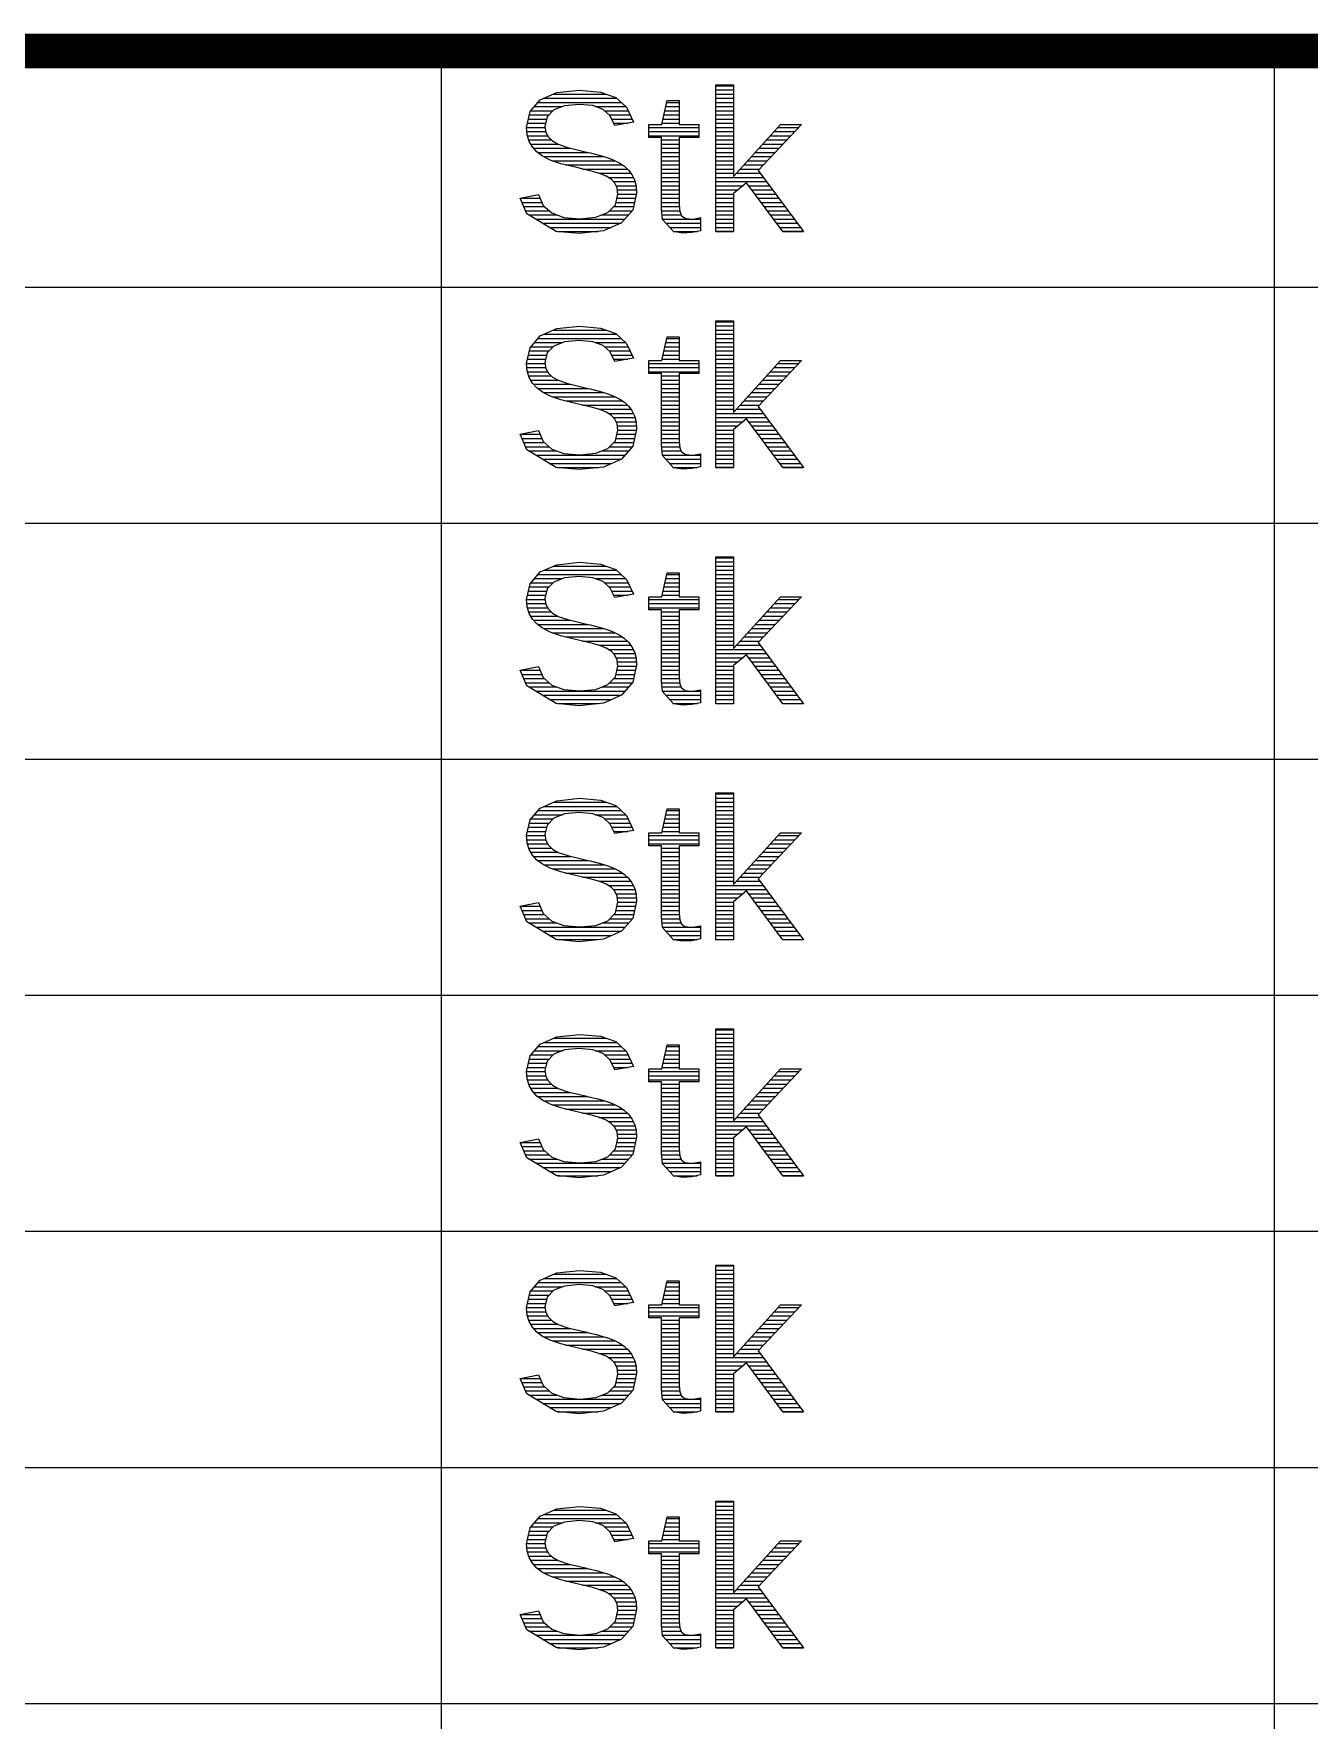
# Model space of a CAD drawing. Header units: millimetres. Extents: x 20 to 410, y 10 to 287.
# Drawn here: x 38.13 to 56.5, y 36.96 to 61.25 of the extents above; entities that cross this region are included whole.
import ezdxf

# ---------------------------------------------------------------- set-up
doc = ezdxf.new("R2010")
doc.units = ezdxf.units.MM
for name, color, linetype, lineweight in [('DUENN', 7, 'Continuous', 25), ('KANTEN', 7, 'Continuous', 50), ('TEXT', 7, 'Continuous', 13)]:
    doc.layers.add(name, color=color, linetype=linetype, lineweight=lineweight)

msp = doc.modelspace()

# ---------------------------------------------------------------- linework, layer by layer
at = {"layer": 'DUENN', "lineweight": 25}
for points in [[(44, 10), (44, 61)], [(56, 10), (56, 61)], [(20, 57.6), (200, 57.6)], [(20, 54.2), (200, 54.2)], [(20, 50.8), (200, 50.8)], [(20, 47.4), (200, 47.4)], [(20, 44), (200, 44)], [(20, 40.6), (200, 40.6)], [(20, 37.2), (200, 37.2)]]:
    msp.add_lwpolyline(points, dxfattribs=at)
at = {"layer": 'KANTEN', "lineweight": 50, "const_width": 0.5}
msp.add_lwpolyline([(20, 10), (200, 10), (200, 61), (20, 61)], close=True, dxfattribs=at)
at = {"layer": 'TEXT', "lineweight": 13}
for p, q in [((47.952, 60.501), (48.209, 60.501)), ((45.393, 60.261), (46.588, 60.261)), ((45.48, 60.321), (46.523, 60.321)), ((45.617, 60.381), (46.372, 60.381)), ((47.248, 60.261), (47.424, 60.261)), ((47.952, 60.441), (48.209, 60.441)), ((47.952, 60.381), (48.209, 60.381)), ((47.952, 60.321), (48.209, 60.321)), ((47.952, 60.261), (48.209, 60.261)), ((45.253, 60.021), (45.516, 60.021)), ((45.266, 60.081), (45.551, 60.081)), ((45.288, 60.141), (45.608, 60.141)), ((45.34, 60.201), (45.746, 60.201)), ((46.215, 60.201), (46.653, 60.201)), ((46.349, 60.141), (46.688, 60.141)), ((46.416, 60.081), (46.715, 60.081)), ((46.453, 60.021), (46.743, 60.021)), ((47.195, 60.021), (47.424, 60.021)), ((47.208, 60.081), (47.424, 60.081)), ((47.221, 60.141), (47.424, 60.141)), ((47.235, 60.201), (47.424, 60.201)), ((47.952, 60.201), (48.209, 60.201)), ((47.952, 60.141), (48.209, 60.141)), ((47.952, 60.081), (48.209, 60.081)), ((47.952, 60.021), (48.209, 60.021)), ((45.227, 59.901), (45.493, 59.901)), ((45.232, 59.841), (45.502, 59.841)), ((45.24, 59.961), (45.502, 59.961)), ((45.24, 59.781), (45.529, 59.781)), ((46.481, 59.961), (46.686, 59.961)), ((46.99, 59.901), (47.709, 59.901)), ((46.99, 59.841), (47.709, 59.841)), ((46.99, 59.781), (47.709, 59.781)), ((47.182, 59.961), (47.424, 59.961)), ((47.952, 59.961), (48.209, 59.961)), ((47.952, 59.901), (48.209, 59.901)), ((47.952, 59.841), (48.209, 59.841)), ((47.952, 59.781), (48.209, 59.781)), ((48.741, 59.781), (49.035, 59.781)), ((48.795, 59.841), (49.092, 59.841)), ((48.849, 59.901), (49.149, 59.901)), ((45.258, 59.721), (45.583, 59.721)), ((45.286, 59.661), (45.677, 59.661)), ((45.326, 59.601), (45.862, 59.601)), ((45.383, 59.541), (46.11, 59.541)), ((47.168, 59.721), (47.424, 59.721)), ((47.168, 59.661), (47.424, 59.661)), ((47.168, 59.601), (47.424, 59.601)), ((47.168, 59.541), (47.424, 59.541)), ((47.952, 59.721), (48.209, 59.721)), ((47.952, 59.661), (48.209, 59.661)), ((47.952, 59.601), (48.209, 59.601)), ((47.952, 59.541), (48.209, 59.541)), ((48.524, 59.541), (48.809, 59.541)), ((48.578, 59.601), (48.865, 59.601)), ((48.632, 59.661), (48.922, 59.661)), ((48.686, 59.721), (48.979, 59.721)), ((45.468, 59.481), (46.344, 59.481)), ((45.595, 59.421), (46.501, 59.421)), ((45.787, 59.361), (46.607, 59.361)), ((46.034, 59.301), (46.68, 59.301)), ((47.168, 59.481), (47.424, 59.481)), ((47.168, 59.421), (47.424, 59.421)), ((47.168, 59.361), (47.424, 59.361)), ((47.168, 59.301), (47.424, 59.301)), ((47.952, 59.481), (48.209, 59.481)), ((47.952, 59.421), (48.209, 59.421)), ((47.952, 59.361), (48.209, 59.361)), ((47.952, 59.301), (48.209, 59.301)), ((48.306, 59.301), (48.582, 59.301)), ((48.361, 59.361), (48.639, 59.361)), ((48.415, 59.421), (48.695, 59.421)), ((48.469, 59.481), (48.752, 59.481)), ((46.268, 59.241), (46.729, 59.241)), ((46.402, 59.181), (46.763, 59.181)), ((46.476, 59.121), (46.787, 59.121)), ((46.516, 59.061), (46.803, 59.061)), ((47.168, 59.241), (47.424, 59.241)), ((47.168, 59.181), (47.424, 59.181)), ((47.168, 59.121), (47.424, 59.121)), ((47.168, 59.061), (47.424, 59.061)), ((47.952, 59.241), (48.209, 59.241)), ((47.952, 59.181), (48.633, 59.181)), ((47.952, 59.121), (48.678, 59.121)), ((47.952, 59.061), (48.345, 59.061)), ((48.252, 59.241), (48.589, 59.241)), ((48.428, 59.061), (48.723, 59.061)), ((45.133, 58.881), (45.42, 58.881)), ((45.159, 58.821), (45.447, 58.821)), ((46.515, 58.821), (46.782, 58.821)), ((46.529, 58.881), (46.795, 58.881)), ((46.534, 59.001), (46.808, 59.001)), ((46.542, 58.941), (46.809, 58.941)), ((47.168, 59.001), (47.424, 59.001)), ((47.168, 58.941), (47.424, 58.941)), ((47.168, 58.881), (47.424, 58.881)), ((47.168, 58.821), (47.424, 58.821)), ((47.952, 59.001), (48.273, 59.001)), ((47.952, 58.941), (48.209, 58.941)), ((47.952, 58.881), (48.209, 58.881)), ((47.952, 58.821), (48.209, 58.821)), ((48.472, 59.001), (48.768, 59.001)), ((48.517, 58.941), (48.813, 58.941)), ((48.561, 58.881), (48.858, 58.881)), ((48.606, 58.821), (48.903, 58.821)), ((45.185, 58.761), (45.485, 58.761)), ((45.211, 58.701), (45.553, 58.701)), ((45.258, 58.641), (45.664, 58.641)), ((45.358, 58.581), (46.645, 58.581)), ((46.316, 58.641), (46.699, 58.641)), ((46.425, 58.701), (46.752, 58.701)), ((46.483, 58.761), (46.769, 58.761)), ((47.168, 58.761), (47.426, 58.761)), ((47.171, 58.701), (47.432, 58.701)), ((47.179, 58.641), (47.453, 58.641)), ((47.186, 58.581), (47.584, 58.581)), ((47.591, 58.581), (47.734, 58.581)), ((47.952, 58.761), (48.209, 58.761)), ((47.952, 58.701), (48.209, 58.701)), ((47.952, 58.641), (48.209, 58.641)), ((47.952, 58.581), (48.209, 58.581)), ((48.65, 58.761), (48.948, 58.761)), ((48.695, 58.701), (48.993, 58.701)), ((48.739, 58.641), (49.038, 58.641)), ((48.784, 58.581), (49.083, 58.581)), ((45.458, 58.521), (46.589, 58.521)), ((45.558, 58.461), (46.452, 58.461)), ((45.674, 58.401), (46.259, 58.401)), ((47.233, 58.521), (47.734, 58.521)), ((47.286, 58.461), (47.734, 58.461)), ((47.339, 58.401), (47.684, 58.401)), ((47.952, 58.521), (48.209, 58.521)), ((47.952, 58.461), (48.209, 58.461)), ((47.952, 58.401), (48.209, 58.401)), ((48.828, 58.521), (49.127, 58.521)), ((48.872, 58.461), (49.172, 58.461)), ((48.917, 58.401), (49.217, 58.401)), ((47.952, 57.101), (48.209, 57.101)), ((45.393, 56.861), (46.588, 56.861)), ((45.48, 56.921), (46.523, 56.921)), ((45.617, 56.981), (46.372, 56.981)), ((47.248, 56.861), (47.424, 56.861)), ((47.952, 57.041), (48.209, 57.041)), ((47.952, 56.981), (48.209, 56.981)), ((47.952, 56.921), (48.209, 56.921)), ((47.952, 56.861), (48.209, 56.861)), ((45.253, 56.621), (45.516, 56.621)), ((45.266, 56.681), (45.551, 56.681)), ((45.288, 56.741), (45.608, 56.741)), ((45.34, 56.801), (45.746, 56.801)), ((46.215, 56.801), (46.653, 56.801)), ((46.349, 56.741), (46.688, 56.741)), ((46.416, 56.681), (46.715, 56.681)), ((46.453, 56.621), (46.743, 56.621)), ((47.195, 56.621), (47.424, 56.621)), ((47.208, 56.681), (47.424, 56.681)), ((47.221, 56.741), (47.424, 56.741)), ((47.235, 56.801), (47.424, 56.801)), ((47.952, 56.801), (48.209, 56.801)), ((47.952, 56.741), (48.209, 56.741)), ((47.952, 56.681), (48.209, 56.681)), ((47.952, 56.621), (48.209, 56.621)), ((45.227, 56.501), (45.493, 56.501)), ((45.232, 56.441), (45.502, 56.441)), ((45.24, 56.561), (45.502, 56.561)), ((45.24, 56.381), (45.529, 56.381)), ((46.481, 56.561), (46.686, 56.561)), ((46.99, 56.501), (47.709, 56.501)), ((46.99, 56.441), (47.709, 56.441)), ((46.99, 56.381), (47.709, 56.381)), ((47.182, 56.561), (47.424, 56.561)), ((47.952, 56.561), (48.209, 56.561)), ((47.952, 56.501), (48.209, 56.501)), ((47.952, 56.441), (48.209, 56.441)), ((47.952, 56.381), (48.209, 56.381)), ((48.741, 56.381), (49.035, 56.381)), ((48.795, 56.441), (49.092, 56.441)), ((48.849, 56.501), (49.149, 56.501)), ((45.258, 56.321), (45.583, 56.321)), ((45.286, 56.261), (45.677, 56.261)), ((45.326, 56.201), (45.862, 56.201)), ((45.383, 56.141), (46.11, 56.141)), ((47.168, 56.321), (47.424, 56.321)), ((47.168, 56.261), (47.424, 56.261)), ((47.168, 56.201), (47.424, 56.201)), ((47.168, 56.141), (47.424, 56.141)), ((47.952, 56.321), (48.209, 56.321)), ((47.952, 56.261), (48.209, 56.261)), ((47.952, 56.201), (48.209, 56.201)), ((47.952, 56.141), (48.209, 56.141)), ((48.524, 56.141), (48.809, 56.141)), ((48.578, 56.201), (48.865, 56.201)), ((48.632, 56.261), (48.922, 56.261)), ((48.686, 56.321), (48.979, 56.321)), ((45.468, 56.081), (46.344, 56.081)), ((45.595, 56.021), (46.501, 56.021)), ((45.787, 55.961), (46.607, 55.961)), ((46.034, 55.901), (46.68, 55.901)), ((47.168, 56.081), (47.424, 56.081)), ((47.168, 56.021), (47.424, 56.021)), ((47.168, 55.961), (47.424, 55.961)), ((47.168, 55.901), (47.424, 55.901)), ((47.952, 56.081), (48.209, 56.081)), ((47.952, 56.021), (48.209, 56.021)), ((47.952, 55.961), (48.209, 55.961)), ((47.952, 55.901), (48.209, 55.901)), ((48.306, 55.901), (48.582, 55.901)), ((48.361, 55.961), (48.639, 55.961)), ((48.415, 56.021), (48.695, 56.021)), ((48.469, 56.081), (48.752, 56.081)), ((46.268, 55.841), (46.729, 55.841)), ((46.402, 55.781), (46.763, 55.781)), ((46.476, 55.721), (46.787, 55.721)), ((46.516, 55.661), (46.803, 55.661)), ((47.168, 55.841), (47.424, 55.841)), ((47.168, 55.781), (47.424, 55.781)), ((47.168, 55.721), (47.424, 55.721)), ((47.168, 55.661), (47.424, 55.661)), ((47.952, 55.841), (48.209, 55.841)), ((47.952, 55.781), (48.633, 55.781)), ((47.952, 55.721), (48.678, 55.721)), ((47.952, 55.661), (48.345, 55.661)), ((48.252, 55.841), (48.589, 55.841)), ((48.428, 55.661), (48.723, 55.661)), ((45.133, 55.481), (45.42, 55.481)), ((45.159, 55.421), (45.447, 55.421)), ((46.515, 55.421), (46.782, 55.421)), ((46.529, 55.481), (46.795, 55.481)), ((46.534, 55.601), (46.808, 55.601)), ((46.542, 55.541), (46.809, 55.541)), ((47.168, 55.601), (47.424, 55.601)), ((47.168, 55.541), (47.424, 55.541)), ((47.168, 55.481), (47.424, 55.481)), ((47.168, 55.421), (47.424, 55.421)), ((47.952, 55.601), (48.273, 55.601)), ((47.952, 55.541), (48.209, 55.541)), ((47.952, 55.481), (48.209, 55.481)), ((47.952, 55.421), (48.209, 55.421)), ((48.472, 55.601), (48.768, 55.601)), ((48.517, 55.541), (48.813, 55.541)), ((48.561, 55.481), (48.858, 55.481)), ((48.606, 55.421), (48.903, 55.421)), ((45.185, 55.361), (45.485, 55.361)), ((45.211, 55.301), (45.553, 55.301)), ((45.258, 55.241), (45.664, 55.241)), ((45.358, 55.181), (46.645, 55.181)), ((46.316, 55.241), (46.699, 55.241)), ((46.425, 55.301), (46.752, 55.301)), ((46.483, 55.361), (46.769, 55.361)), ((47.168, 55.361), (47.426, 55.361)), ((47.171, 55.301), (47.432, 55.301)), ((47.179, 55.241), (47.453, 55.241)), ((47.186, 55.181), (47.584, 55.181)), ((47.591, 55.181), (47.734, 55.181)), ((47.952, 55.361), (48.209, 55.361)), ((47.952, 55.301), (48.209, 55.301)), ((47.952, 55.241), (48.209, 55.241)), ((47.952, 55.181), (48.209, 55.181)), ((48.65, 55.361), (48.948, 55.361)), ((48.695, 55.301), (48.993, 55.301)), ((48.739, 55.241), (49.038, 55.241)), ((48.784, 55.181), (49.083, 55.181)), ((45.458, 55.121), (46.589, 55.121)), ((45.558, 55.061), (46.452, 55.061)), ((45.674, 55.001), (46.259, 55.001)), ((47.233, 55.121), (47.734, 55.121)), ((47.286, 55.061), (47.734, 55.061)), ((47.339, 55.001), (47.684, 55.001)), ((47.952, 55.121), (48.209, 55.121)), ((47.952, 55.061), (48.209, 55.061)), ((47.952, 55.001), (48.209, 55.001)), ((48.828, 55.121), (49.127, 55.121)), ((48.872, 55.061), (49.172, 55.061)), ((48.917, 55.001), (49.217, 55.001)), ((47.952, 53.701), (48.209, 53.701)), ((45.393, 53.461), (46.588, 53.461)), ((45.48, 53.521), (46.523, 53.521)), ((45.617, 53.581), (46.372, 53.581)), ((47.248, 53.461), (47.424, 53.461)), ((47.952, 53.641), (48.209, 53.641)), ((47.952, 53.581), (48.209, 53.581)), ((47.952, 53.521), (48.209, 53.521)), ((47.952, 53.461), (48.209, 53.461)), ((45.253, 53.221), (45.516, 53.221)), ((45.266, 53.281), (45.551, 53.281)), ((45.288, 53.341), (45.608, 53.341)), ((45.34, 53.401), (45.746, 53.401)), ((46.215, 53.401), (46.653, 53.401)), ((46.349, 53.341), (46.688, 53.341)), ((46.416, 53.281), (46.715, 53.281)), ((46.453, 53.221), (46.743, 53.221)), ((47.195, 53.221), (47.424, 53.221)), ((47.208, 53.281), (47.424, 53.281)), ((47.221, 53.341), (47.424, 53.341)), ((47.235, 53.401), (47.424, 53.401)), ((47.952, 53.401), (48.209, 53.401)), ((47.952, 53.341), (48.209, 53.341)), ((47.952, 53.281), (48.209, 53.281)), ((47.952, 53.221), (48.209, 53.221)), ((45.227, 53.101), (45.493, 53.101)), ((45.232, 53.041), (45.502, 53.041)), ((45.24, 53.161), (45.502, 53.161)), ((45.24, 52.981), (45.529, 52.981)), ((46.481, 53.161), (46.686, 53.161)), ((46.99, 53.101), (47.709, 53.101)), ((46.99, 53.041), (47.709, 53.041)), ((46.99, 52.981), (47.709, 52.981)), ((47.182, 53.161), (47.424, 53.161)), ((47.952, 53.161), (48.209, 53.161)), ((47.952, 53.101), (48.209, 53.101)), ((47.952, 53.041), (48.209, 53.041)), ((47.952, 52.981), (48.209, 52.981)), ((48.741, 52.981), (49.035, 52.981)), ((48.795, 53.041), (49.092, 53.041)), ((48.849, 53.101), (49.149, 53.101)), ((45.258, 52.921), (45.583, 52.921)), ((45.286, 52.861), (45.677, 52.861)), ((45.326, 52.801), (45.862, 52.801)), ((45.383, 52.741), (46.11, 52.741)), ((47.168, 52.921), (47.424, 52.921)), ((47.168, 52.861), (47.424, 52.861)), ((47.168, 52.801), (47.424, 52.801)), ((47.168, 52.741), (47.424, 52.741)), ((47.952, 52.921), (48.209, 52.921)), ((47.952, 52.861), (48.209, 52.861)), ((47.952, 52.801), (48.209, 52.801)), ((47.952, 52.741), (48.209, 52.741)), ((48.524, 52.741), (48.809, 52.741)), ((48.578, 52.801), (48.865, 52.801)), ((48.632, 52.861), (48.922, 52.861)), ((48.686, 52.921), (48.979, 52.921)), ((45.468, 52.681), (46.344, 52.681)), ((45.595, 52.621), (46.501, 52.621)), ((45.787, 52.561), (46.607, 52.561)), ((46.034, 52.501), (46.68, 52.501)), ((47.168, 52.681), (47.424, 52.681)), ((47.168, 52.621), (47.424, 52.621)), ((47.168, 52.561), (47.424, 52.561)), ((47.168, 52.501), (47.424, 52.501)), ((47.952, 52.681), (48.209, 52.681)), ((47.952, 52.621), (48.209, 52.621)), ((47.952, 52.561), (48.209, 52.561)), ((47.952, 52.501), (48.209, 52.501)), ((48.306, 52.501), (48.582, 52.501)), ((48.361, 52.561), (48.639, 52.561)), ((48.415, 52.621), (48.695, 52.621)), ((48.469, 52.681), (48.752, 52.681)), ((46.268, 52.441), (46.729, 52.441)), ((46.402, 52.381), (46.763, 52.381)), ((46.476, 52.321), (46.787, 52.321)), ((46.516, 52.261), (46.803, 52.261)), ((47.168, 52.441), (47.424, 52.441)), ((47.168, 52.381), (47.424, 52.381)), ((47.168, 52.321), (47.424, 52.321)), ((47.168, 52.261), (47.424, 52.261)), ((47.952, 52.441), (48.209, 52.441)), ((47.952, 52.381), (48.633, 52.381)), ((47.952, 52.321), (48.678, 52.321)), ((47.952, 52.261), (48.345, 52.261)), ((48.252, 52.441), (48.589, 52.441)), ((48.428, 52.261), (48.723, 52.261)), ((45.133, 52.081), (45.42, 52.081)), ((45.159, 52.021), (45.447, 52.021)), ((46.515, 52.021), (46.782, 52.021)), ((46.529, 52.081), (46.795, 52.081)), ((46.534, 52.201), (46.808, 52.201)), ((46.542, 52.141), (46.809, 52.141)), ((47.168, 52.201), (47.424, 52.201)), ((47.168, 52.141), (47.424, 52.141)), ((47.168, 52.081), (47.424, 52.081)), ((47.168, 52.021), (47.424, 52.021)), ((47.952, 52.201), (48.273, 52.201)), ((47.952, 52.141), (48.209, 52.141)), ((47.952, 52.081), (48.209, 52.081)), ((47.952, 52.021), (48.209, 52.021)), ((48.472, 52.201), (48.768, 52.201)), ((48.517, 52.141), (48.813, 52.141)), ((48.561, 52.081), (48.858, 52.081)), ((48.606, 52.021), (48.903, 52.021)), ((45.185, 51.961), (45.485, 51.961)), ((45.211, 51.901), (45.553, 51.901)), ((45.258, 51.841), (45.664, 51.841)), ((45.358, 51.781), (46.645, 51.781)), ((46.316, 51.841), (46.699, 51.841)), ((46.425, 51.901), (46.752, 51.901)), ((46.483, 51.961), (46.769, 51.961)), ((47.168, 51.961), (47.426, 51.961)), ((47.171, 51.901), (47.432, 51.901)), ((47.179, 51.841), (47.453, 51.841)), ((47.186, 51.781), (47.584, 51.781)), ((47.591, 51.781), (47.734, 51.781)), ((47.952, 51.961), (48.209, 51.961)), ((47.952, 51.901), (48.209, 51.901)), ((47.952, 51.841), (48.209, 51.841)), ((47.952, 51.781), (48.209, 51.781)), ((48.65, 51.961), (48.948, 51.961)), ((48.695, 51.901), (48.993, 51.901)), ((48.739, 51.841), (49.038, 51.841)), ((48.784, 51.781), (49.083, 51.781)), ((45.458, 51.721), (46.589, 51.721)), ((45.558, 51.661), (46.452, 51.661)), ((45.674, 51.601), (46.259, 51.601)), ((47.233, 51.721), (47.734, 51.721)), ((47.286, 51.661), (47.734, 51.661)), ((47.339, 51.601), (47.684, 51.601)), ((47.952, 51.721), (48.209, 51.721)), ((47.952, 51.661), (48.209, 51.661)), ((47.952, 51.601), (48.209, 51.601)), ((48.828, 51.721), (49.127, 51.721)), ((48.872, 51.661), (49.172, 51.661)), ((48.917, 51.601), (49.217, 51.601)), ((47.952, 50.301), (48.209, 50.301)), ((45.393, 50.061), (46.588, 50.061)), ((45.48, 50.121), (46.523, 50.121)), ((45.617, 50.181), (46.372, 50.181)), ((47.248, 50.061), (47.424, 50.061)), ((47.952, 50.241), (48.209, 50.241)), ((47.952, 50.181), (48.209, 50.181)), ((47.952, 50.121), (48.209, 50.121)), ((47.952, 50.061), (48.209, 50.061)), ((45.253, 49.821), (45.516, 49.821)), ((45.266, 49.881), (45.551, 49.881)), ((45.288, 49.941), (45.608, 49.941)), ((45.34, 50.001), (45.746, 50.001)), ((46.215, 50.001), (46.653, 50.001)), ((46.349, 49.941), (46.688, 49.941)), ((46.416, 49.881), (46.715, 49.881)), ((46.453, 49.821), (46.743, 49.821)), ((47.195, 49.821), (47.424, 49.821)), ((47.208, 49.881), (47.424, 49.881)), ((47.221, 49.941), (47.424, 49.941)), ((47.235, 50.001), (47.424, 50.001)), ((47.952, 50.001), (48.209, 50.001)), ((47.952, 49.941), (48.209, 49.941)), ((47.952, 49.881), (48.209, 49.881)), ((47.952, 49.821), (48.209, 49.821)), ((45.227, 49.701), (45.493, 49.701)), ((45.232, 49.641), (45.502, 49.641)), ((45.24, 49.761), (45.502, 49.761)), ((45.24, 49.581), (45.529, 49.581)), ((46.481, 49.761), (46.686, 49.761)), ((46.99, 49.701), (47.709, 49.701)), ((46.99, 49.641), (47.709, 49.641)), ((46.99, 49.581), (47.709, 49.581)), ((47.182, 49.761), (47.424, 49.761)), ((47.952, 49.761), (48.209, 49.761)), ((47.952, 49.701), (48.209, 49.701)), ((47.952, 49.641), (48.209, 49.641)), ((47.952, 49.581), (48.209, 49.581)), ((48.741, 49.581), (49.035, 49.581)), ((48.795, 49.641), (49.092, 49.641)), ((48.849, 49.701), (49.149, 49.701)), ((45.258, 49.521), (45.583, 49.521)), ((45.286, 49.461), (45.677, 49.461)), ((45.326, 49.401), (45.862, 49.401)), ((45.383, 49.341), (46.11, 49.341)), ((47.168, 49.521), (47.424, 49.521)), ((47.168, 49.461), (47.424, 49.461)), ((47.168, 49.401), (47.424, 49.401)), ((47.168, 49.341), (47.424, 49.341)), ((47.952, 49.521), (48.209, 49.521)), ((47.952, 49.461), (48.209, 49.461)), ((47.952, 49.401), (48.209, 49.401)), ((47.952, 49.341), (48.209, 49.341)), ((48.524, 49.341), (48.809, 49.341)), ((48.578, 49.401), (48.865, 49.401)), ((48.632, 49.461), (48.922, 49.461)), ((48.686, 49.521), (48.979, 49.521)), ((45.468, 49.281), (46.344, 49.281)), ((45.595, 49.221), (46.501, 49.221)), ((45.787, 49.161), (46.607, 49.161)), ((46.034, 49.101), (46.68, 49.101)), ((47.168, 49.281), (47.424, 49.281)), ((47.168, 49.221), (47.424, 49.221)), ((47.168, 49.161), (47.424, 49.161)), ((47.168, 49.101), (47.424, 49.101)), ((47.952, 49.281), (48.209, 49.281)), ((47.952, 49.221), (48.209, 49.221)), ((47.952, 49.161), (48.209, 49.161)), ((47.952, 49.101), (48.209, 49.101)), ((48.306, 49.101), (48.582, 49.101)), ((48.361, 49.161), (48.639, 49.161)), ((48.415, 49.221), (48.695, 49.221)), ((48.469, 49.281), (48.752, 49.281)), ((46.268, 49.041), (46.729, 49.041)), ((46.402, 48.981), (46.763, 48.981)), ((46.476, 48.921), (46.787, 48.921)), ((46.516, 48.861), (46.803, 48.861)), ((47.168, 49.041), (47.424, 49.041)), ((47.168, 48.981), (47.424, 48.981)), ((47.168, 48.921), (47.424, 48.921)), ((47.168, 48.861), (47.424, 48.861)), ((47.952, 49.041), (48.209, 49.041)), ((47.952, 48.981), (48.633, 48.981)), ((47.952, 48.921), (48.678, 48.921)), ((47.952, 48.861), (48.345, 48.861)), ((48.252, 49.041), (48.589, 49.041)), ((48.428, 48.861), (48.723, 48.861)), ((45.133, 48.681), (45.42, 48.681)), ((45.159, 48.621), (45.447, 48.621)), ((46.515, 48.621), (46.782, 48.621)), ((46.529, 48.681), (46.795, 48.681)), ((46.534, 48.801), (46.808, 48.801)), ((46.542, 48.741), (46.809, 48.741)), ((47.168, 48.801), (47.424, 48.801)), ((47.168, 48.741), (47.424, 48.741)), ((47.168, 48.681), (47.424, 48.681)), ((47.168, 48.621), (47.424, 48.621)), ((47.952, 48.801), (48.273, 48.801)), ((47.952, 48.741), (48.209, 48.741)), ((47.952, 48.681), (48.209, 48.681)), ((47.952, 48.621), (48.209, 48.621)), ((48.472, 48.801), (48.768, 48.801)), ((48.517, 48.741), (48.813, 48.741)), ((48.561, 48.681), (48.858, 48.681)), ((48.606, 48.621), (48.903, 48.621)), ((45.185, 48.561), (45.485, 48.561)), ((45.211, 48.501), (45.553, 48.501)), ((45.258, 48.441), (45.664, 48.441)), ((45.358, 48.381), (46.645, 48.381)), ((46.316, 48.441), (46.699, 48.441)), ((46.425, 48.501), (46.752, 48.501)), ((46.483, 48.561), (46.769, 48.561)), ((47.168, 48.561), (47.426, 48.561)), ((47.171, 48.501), (47.432, 48.501)), ((47.179, 48.441), (47.453, 48.441)), ((47.186, 48.381), (47.584, 48.381)), ((47.591, 48.381), (47.734, 48.381)), ((47.952, 48.561), (48.209, 48.561)), ((47.952, 48.501), (48.209, 48.501)), ((47.952, 48.441), (48.209, 48.441)), ((47.952, 48.381), (48.209, 48.381)), ((48.65, 48.561), (48.948, 48.561)), ((48.695, 48.501), (48.993, 48.501)), ((48.739, 48.441), (49.038, 48.441)), ((48.784, 48.381), (49.083, 48.381)), ((45.458, 48.321), (46.589, 48.321)), ((45.558, 48.261), (46.452, 48.261)), ((45.674, 48.201), (46.259, 48.201)), ((47.233, 48.321), (47.734, 48.321)), ((47.286, 48.261), (47.734, 48.261)), ((47.339, 48.201), (47.684, 48.201)), ((47.952, 48.321), (48.209, 48.321)), ((47.952, 48.261), (48.209, 48.261)), ((47.952, 48.201), (48.209, 48.201)), ((48.828, 48.321), (49.127, 48.321)), ((48.872, 48.261), (49.172, 48.261)), ((48.917, 48.201), (49.217, 48.201)), ((47.952, 46.901), (48.209, 46.901)), ((45.393, 46.661), (46.588, 46.661)), ((45.48, 46.721), (46.523, 46.721)), ((45.617, 46.781), (46.372, 46.781)), ((47.248, 46.661), (47.424, 46.661)), ((47.952, 46.841), (48.209, 46.841)), ((47.952, 46.781), (48.209, 46.781)), ((47.952, 46.721), (48.209, 46.721)), ((47.952, 46.661), (48.209, 46.661)), ((45.253, 46.421), (45.516, 46.421)), ((45.266, 46.481), (45.551, 46.481)), ((45.288, 46.541), (45.608, 46.541)), ((45.34, 46.601), (45.746, 46.601)), ((46.215, 46.601), (46.653, 46.601)), ((46.349, 46.541), (46.688, 46.541)), ((46.416, 46.481), (46.715, 46.481)), ((46.453, 46.421), (46.743, 46.421)), ((47.195, 46.421), (47.424, 46.421)), ((47.208, 46.481), (47.424, 46.481)), ((47.221, 46.541), (47.424, 46.541)), ((47.235, 46.601), (47.424, 46.601)), ((47.952, 46.601), (48.209, 46.601)), ((47.952, 46.541), (48.209, 46.541)), ((47.952, 46.481), (48.209, 46.481)), ((47.952, 46.421), (48.209, 46.421)), ((45.227, 46.301), (45.493, 46.301)), ((45.232, 46.241), (45.502, 46.241)), ((45.24, 46.361), (45.502, 46.361)), ((45.24, 46.181), (45.529, 46.181)), ((46.481, 46.361), (46.686, 46.361)), ((46.99, 46.301), (47.709, 46.301)), ((46.99, 46.241), (47.709, 46.241)), ((46.99, 46.181), (47.709, 46.181)), ((47.182, 46.361), (47.424, 46.361)), ((47.952, 46.361), (48.209, 46.361)), ((47.952, 46.301), (48.209, 46.301)), ((47.952, 46.241), (48.209, 46.241)), ((47.952, 46.181), (48.209, 46.181)), ((48.741, 46.181), (49.035, 46.181)), ((48.795, 46.241), (49.092, 46.241)), ((48.849, 46.301), (49.149, 46.301)), ((45.258, 46.121), (45.583, 46.121)), ((45.286, 46.061), (45.677, 46.061)), ((45.326, 46.001), (45.862, 46.001)), ((45.383, 45.941), (46.11, 45.941)), ((47.168, 46.121), (47.424, 46.121)), ((47.168, 46.061), (47.424, 46.061)), ((47.168, 46.001), (47.424, 46.001)), ((47.168, 45.941), (47.424, 45.941)), ((47.952, 46.121), (48.209, 46.121)), ((47.952, 46.061), (48.209, 46.061)), ((47.952, 46.001), (48.209, 46.001)), ((47.952, 45.941), (48.209, 45.941)), ((48.524, 45.941), (48.809, 45.941)), ((48.578, 46.001), (48.865, 46.001)), ((48.632, 46.061), (48.922, 46.061)), ((48.686, 46.121), (48.979, 46.121)), ((45.468, 45.881), (46.344, 45.881)), ((45.595, 45.821), (46.501, 45.821)), ((45.787, 45.761), (46.607, 45.761)), ((46.034, 45.701), (46.68, 45.701)), ((47.168, 45.881), (47.424, 45.881)), ((47.168, 45.821), (47.424, 45.821)), ((47.168, 45.761), (47.424, 45.761)), ((47.168, 45.701), (47.424, 45.701)), ((47.952, 45.881), (48.209, 45.881)), ((47.952, 45.821), (48.209, 45.821)), ((47.952, 45.761), (48.209, 45.761)), ((47.952, 45.701), (48.209, 45.701)), ((48.306, 45.701), (48.582, 45.701)), ((48.361, 45.761), (48.639, 45.761)), ((48.415, 45.821), (48.695, 45.821)), ((48.469, 45.881), (48.752, 45.881)), ((46.268, 45.641), (46.729, 45.641)), ((46.402, 45.581), (46.763, 45.581)), ((46.476, 45.521), (46.787, 45.521)), ((46.516, 45.461), (46.803, 45.461)), ((47.168, 45.641), (47.424, 45.641)), ((47.168, 45.581), (47.424, 45.581)), ((47.168, 45.521), (47.424, 45.521)), ((47.168, 45.461), (47.424, 45.461)), ((47.952, 45.641), (48.209, 45.641)), ((47.952, 45.581), (48.633, 45.581)), ((47.952, 45.521), (48.678, 45.521)), ((47.952, 45.461), (48.345, 45.461)), ((48.252, 45.641), (48.589, 45.641)), ((48.428, 45.461), (48.723, 45.461)), ((45.133, 45.281), (45.42, 45.281)), ((45.159, 45.221), (45.447, 45.221)), ((46.515, 45.221), (46.782, 45.221)), ((46.529, 45.281), (46.795, 45.281)), ((46.534, 45.401), (46.808, 45.401)), ((46.542, 45.341), (46.809, 45.341)), ((47.168, 45.401), (47.424, 45.401)), ((47.168, 45.341), (47.424, 45.341)), ((47.168, 45.281), (47.424, 45.281)), ((47.168, 45.221), (47.424, 45.221)), ((47.952, 45.401), (48.273, 45.401)), ((47.952, 45.341), (48.209, 45.341)), ((47.952, 45.281), (48.209, 45.281)), ((47.952, 45.221), (48.209, 45.221)), ((48.472, 45.401), (48.768, 45.401)), ((48.517, 45.341), (48.813, 45.341)), ((48.561, 45.281), (48.858, 45.281)), ((48.606, 45.221), (48.903, 45.221)), ((45.185, 45.161), (45.485, 45.161)), ((45.211, 45.101), (45.553, 45.101)), ((45.258, 45.041), (45.664, 45.041)), ((45.358, 44.981), (46.645, 44.981)), ((46.316, 45.041), (46.699, 45.041)), ((46.425, 45.101), (46.752, 45.101)), ((46.483, 45.161), (46.769, 45.161)), ((47.168, 45.161), (47.426, 45.161)), ((47.171, 45.101), (47.432, 45.101)), ((47.179, 45.041), (47.453, 45.041)), ((47.186, 44.981), (47.584, 44.981)), ((47.591, 44.981), (47.734, 44.981)), ((47.952, 45.161), (48.209, 45.161)), ((47.952, 45.101), (48.209, 45.101)), ((47.952, 45.041), (48.209, 45.041)), ((47.952, 44.981), (48.209, 44.981)), ((48.65, 45.161), (48.948, 45.161)), ((48.695, 45.101), (48.993, 45.101)), ((48.739, 45.041), (49.038, 45.041)), ((48.784, 44.981), (49.083, 44.981)), ((45.458, 44.921), (46.589, 44.921)), ((45.558, 44.861), (46.452, 44.861)), ((45.674, 44.801), (46.259, 44.801)), ((47.233, 44.921), (47.734, 44.921)), ((47.286, 44.861), (47.734, 44.861)), ((47.339, 44.801), (47.684, 44.801)), ((47.952, 44.921), (48.209, 44.921)), ((47.952, 44.861), (48.209, 44.861)), ((47.952, 44.801), (48.209, 44.801)), ((48.828, 44.921), (49.127, 44.921)), ((48.872, 44.861), (49.172, 44.861)), ((48.917, 44.801), (49.217, 44.801)), ((47.952, 43.501), (48.209, 43.501)), ((45.393, 43.261), (46.588, 43.261)), ((45.48, 43.321), (46.523, 43.321)), ((45.617, 43.381), (46.372, 43.381)), ((47.248, 43.261), (47.424, 43.261)), ((47.952, 43.441), (48.209, 43.441)), ((47.952, 43.381), (48.209, 43.381)), ((47.952, 43.321), (48.209, 43.321)), ((47.952, 43.261), (48.209, 43.261)), ((45.253, 43.021), (45.516, 43.021)), ((45.266, 43.081), (45.551, 43.081)), ((45.288, 43.141), (45.608, 43.141)), ((45.34, 43.201), (45.746, 43.201)), ((46.215, 43.201), (46.653, 43.201)), ((46.349, 43.141), (46.688, 43.141)), ((46.416, 43.081), (46.715, 43.081)), ((46.453, 43.021), (46.743, 43.021)), ((47.195, 43.021), (47.424, 43.021)), ((47.208, 43.081), (47.424, 43.081)), ((47.221, 43.141), (47.424, 43.141)), ((47.235, 43.201), (47.424, 43.201)), ((47.952, 43.201), (48.209, 43.201)), ((47.952, 43.141), (48.209, 43.141)), ((47.952, 43.081), (48.209, 43.081)), ((47.952, 43.021), (48.209, 43.021)), ((45.227, 42.901), (45.493, 42.901)), ((45.232, 42.841), (45.502, 42.841)), ((45.24, 42.961), (45.502, 42.961)), ((45.24, 42.781), (45.529, 42.781)), ((46.481, 42.961), (46.686, 42.961)), ((46.99, 42.901), (47.709, 42.901)), ((46.99, 42.841), (47.709, 42.841)), ((46.99, 42.781), (47.709, 42.781)), ((47.182, 42.961), (47.424, 42.961)), ((47.952, 42.961), (48.209, 42.961)), ((47.952, 42.901), (48.209, 42.901)), ((47.952, 42.841), (48.209, 42.841)), ((47.952, 42.781), (48.209, 42.781)), ((48.741, 42.781), (49.035, 42.781)), ((48.795, 42.841), (49.092, 42.841)), ((48.849, 42.901), (49.149, 42.901)), ((45.258, 42.721), (45.583, 42.721)), ((45.286, 42.661), (45.677, 42.661)), ((45.326, 42.601), (45.862, 42.601)), ((45.383, 42.541), (46.11, 42.541)), ((47.168, 42.721), (47.424, 42.721)), ((47.168, 42.661), (47.424, 42.661)), ((47.168, 42.601), (47.424, 42.601)), ((47.168, 42.541), (47.424, 42.541)), ((47.952, 42.721), (48.209, 42.721)), ((47.952, 42.661), (48.209, 42.661)), ((47.952, 42.601), (48.209, 42.601)), ((47.952, 42.541), (48.209, 42.541)), ((48.524, 42.541), (48.809, 42.541)), ((48.578, 42.601), (48.865, 42.601)), ((48.632, 42.661), (48.922, 42.661)), ((48.686, 42.721), (48.979, 42.721)), ((45.468, 42.481), (46.344, 42.481)), ((45.595, 42.421), (46.501, 42.421)), ((45.787, 42.361), (46.607, 42.361)), ((46.034, 42.301), (46.68, 42.301)), ((47.168, 42.481), (47.424, 42.481)), ((47.168, 42.421), (47.424, 42.421)), ((47.168, 42.361), (47.424, 42.361)), ((47.168, 42.301), (47.424, 42.301)), ((47.952, 42.481), (48.209, 42.481)), ((47.952, 42.421), (48.209, 42.421)), ((47.952, 42.361), (48.209, 42.361)), ((47.952, 42.301), (48.209, 42.301)), ((48.306, 42.301), (48.582, 42.301)), ((48.361, 42.361), (48.639, 42.361)), ((48.415, 42.421), (48.695, 42.421)), ((48.469, 42.481), (48.752, 42.481)), ((46.268, 42.241), (46.729, 42.241)), ((46.402, 42.181), (46.763, 42.181)), ((46.476, 42.121), (46.787, 42.121)), ((46.516, 42.061), (46.803, 42.061)), ((47.168, 42.241), (47.424, 42.241)), ((47.168, 42.181), (47.424, 42.181)), ((47.168, 42.121), (47.424, 42.121)), ((47.168, 42.061), (47.424, 42.061)), ((47.952, 42.241), (48.209, 42.241)), ((47.952, 42.181), (48.633, 42.181)), ((47.952, 42.121), (48.678, 42.121)), ((47.952, 42.061), (48.345, 42.061)), ((48.252, 42.241), (48.589, 42.241)), ((48.428, 42.061), (48.723, 42.061)), ((45.133, 41.881), (45.42, 41.881)), ((45.159, 41.821), (45.447, 41.821)), ((46.515, 41.821), (46.782, 41.821)), ((46.529, 41.881), (46.795, 41.881)), ((46.534, 42.001), (46.808, 42.001)), ((46.542, 41.941), (46.809, 41.941)), ((47.168, 42.001), (47.424, 42.001)), ((47.168, 41.941), (47.424, 41.941)), ((47.168, 41.881), (47.424, 41.881)), ((47.168, 41.821), (47.424, 41.821)), ((47.952, 42.001), (48.273, 42.001)), ((47.952, 41.941), (48.209, 41.941)), ((47.952, 41.881), (48.209, 41.881)), ((47.952, 41.821), (48.209, 41.821)), ((48.472, 42.001), (48.768, 42.001)), ((48.517, 41.941), (48.813, 41.941)), ((48.561, 41.881), (48.858, 41.881)), ((48.606, 41.821), (48.903, 41.821)), ((45.185, 41.761), (45.485, 41.761)), ((45.211, 41.701), (45.553, 41.701)), ((45.258, 41.641), (45.664, 41.641)), ((45.358, 41.581), (46.645, 41.581)), ((46.316, 41.641), (46.699, 41.641)), ((46.425, 41.701), (46.752, 41.701)), ((46.483, 41.761), (46.769, 41.761)), ((47.168, 41.761), (47.426, 41.761)), ((47.171, 41.701), (47.432, 41.701)), ((47.179, 41.641), (47.453, 41.641)), ((47.186, 41.581), (47.584, 41.581)), ((47.591, 41.581), (47.734, 41.581)), ((47.952, 41.761), (48.209, 41.761)), ((47.952, 41.701), (48.209, 41.701)), ((47.952, 41.641), (48.209, 41.641)), ((47.952, 41.581), (48.209, 41.581)), ((48.65, 41.761), (48.948, 41.761)), ((48.695, 41.701), (48.993, 41.701)), ((48.739, 41.641), (49.038, 41.641)), ((48.784, 41.581), (49.083, 41.581)), ((45.458, 41.521), (46.589, 41.521)), ((45.558, 41.461), (46.452, 41.461)), ((45.674, 41.401), (46.259, 41.401)), ((47.233, 41.521), (47.734, 41.521)), ((47.286, 41.461), (47.734, 41.461)), ((47.339, 41.401), (47.684, 41.401)), ((47.952, 41.521), (48.209, 41.521)), ((47.952, 41.461), (48.209, 41.461)), ((47.952, 41.401), (48.209, 41.401)), ((48.828, 41.521), (49.127, 41.521)), ((48.872, 41.461), (49.172, 41.461)), ((48.917, 41.401), (49.217, 41.401)), ((47.952, 40.101), (48.209, 40.101)), ((45.393, 39.861), (46.588, 39.861)), ((45.48, 39.921), (46.523, 39.921)), ((45.617, 39.981), (46.372, 39.981)), ((47.248, 39.861), (47.424, 39.861)), ((47.952, 40.041), (48.209, 40.041)), ((47.952, 39.981), (48.209, 39.981)), ((47.952, 39.921), (48.209, 39.921)), ((47.952, 39.861), (48.209, 39.861)), ((45.253, 39.621), (45.516, 39.621)), ((45.266, 39.681), (45.551, 39.681)), ((45.288, 39.741), (45.608, 39.741)), ((45.34, 39.801), (45.746, 39.801)), ((46.215, 39.801), (46.653, 39.801)), ((46.349, 39.741), (46.688, 39.741)), ((46.416, 39.681), (46.715, 39.681)), ((46.453, 39.621), (46.743, 39.621)), ((47.195, 39.621), (47.424, 39.621)), ((47.208, 39.681), (47.424, 39.681)), ((47.221, 39.741), (47.424, 39.741)), ((47.235, 39.801), (47.424, 39.801)), ((47.952, 39.801), (48.209, 39.801)), ((47.952, 39.741), (48.209, 39.741)), ((47.952, 39.681), (48.209, 39.681)), ((47.952, 39.621), (48.209, 39.621)), ((45.227, 39.501), (45.493, 39.501)), ((45.232, 39.441), (45.502, 39.441)), ((45.24, 39.561), (45.502, 39.561)), ((45.24, 39.381), (45.529, 39.381)), ((46.481, 39.561), (46.686, 39.561)), ((46.99, 39.501), (47.709, 39.501)), ((46.99, 39.441), (47.709, 39.441)), ((46.99, 39.381), (47.709, 39.381)), ((47.182, 39.561), (47.424, 39.561)), ((47.952, 39.561), (48.209, 39.561)), ((47.952, 39.501), (48.209, 39.501)), ((47.952, 39.441), (48.209, 39.441)), ((47.952, 39.381), (48.209, 39.381)), ((48.741, 39.381), (49.035, 39.381)), ((48.795, 39.441), (49.092, 39.441)), ((48.849, 39.501), (49.149, 39.501)), ((45.258, 39.321), (45.583, 39.321)), ((45.286, 39.261), (45.677, 39.261)), ((45.326, 39.201), (45.862, 39.201)), ((45.383, 39.141), (46.11, 39.141)), ((47.168, 39.321), (47.424, 39.321)), ((47.168, 39.261), (47.424, 39.261)), ((47.168, 39.201), (47.424, 39.201)), ((47.168, 39.141), (47.424, 39.141)), ((47.952, 39.321), (48.209, 39.321)), ((47.952, 39.261), (48.209, 39.261)), ((47.952, 39.201), (48.209, 39.201)), ((47.952, 39.141), (48.209, 39.141)), ((48.524, 39.141), (48.809, 39.141)), ((48.578, 39.201), (48.865, 39.201)), ((48.632, 39.261), (48.922, 39.261)), ((48.686, 39.321), (48.979, 39.321)), ((45.468, 39.081), (46.344, 39.081)), ((45.595, 39.021), (46.501, 39.021)), ((45.787, 38.961), (46.607, 38.961)), ((46.034, 38.901), (46.68, 38.901)), ((47.168, 39.081), (47.424, 39.081)), ((47.168, 39.021), (47.424, 39.021)), ((47.168, 38.961), (47.424, 38.961)), ((47.168, 38.901), (47.424, 38.901)), ((47.952, 39.081), (48.209, 39.081)), ((47.952, 39.021), (48.209, 39.021)), ((47.952, 38.961), (48.209, 38.961)), ((47.952, 38.901), (48.209, 38.901)), ((48.306, 38.901), (48.582, 38.901)), ((48.361, 38.961), (48.639, 38.961)), ((48.415, 39.021), (48.695, 39.021)), ((48.469, 39.081), (48.752, 39.081)), ((46.268, 38.841), (46.729, 38.841)), ((46.402, 38.781), (46.763, 38.781)), ((46.476, 38.721), (46.787, 38.721)), ((46.516, 38.661), (46.803, 38.661)), ((47.168, 38.841), (47.424, 38.841)), ((47.168, 38.781), (47.424, 38.781)), ((47.168, 38.721), (47.424, 38.721)), ((47.168, 38.661), (47.424, 38.661)), ((47.952, 38.841), (48.209, 38.841)), ((47.952, 38.781), (48.633, 38.781)), ((47.952, 38.721), (48.678, 38.721)), ((47.952, 38.661), (48.345, 38.661)), ((48.252, 38.841), (48.589, 38.841)), ((48.428, 38.661), (48.723, 38.661)), ((45.133, 38.481), (45.42, 38.481)), ((45.159, 38.421), (45.447, 38.421)), ((46.515, 38.421), (46.782, 38.421)), ((46.529, 38.481), (46.795, 38.481)), ((46.534, 38.601), (46.808, 38.601)), ((46.542, 38.541), (46.809, 38.541)), ((47.168, 38.601), (47.424, 38.601)), ((47.168, 38.541), (47.424, 38.541)), ((47.168, 38.481), (47.424, 38.481)), ((47.168, 38.421), (47.424, 38.421)), ((47.952, 38.601), (48.273, 38.601)), ((47.952, 38.541), (48.209, 38.541)), ((47.952, 38.481), (48.209, 38.481)), ((47.952, 38.421), (48.209, 38.421)), ((48.472, 38.601), (48.768, 38.601)), ((48.517, 38.541), (48.813, 38.541)), ((48.561, 38.481), (48.858, 38.481)), ((48.606, 38.421), (48.903, 38.421)), ((45.185, 38.361), (45.485, 38.361)), ((45.211, 38.301), (45.553, 38.301)), ((45.258, 38.241), (45.664, 38.241)), ((45.358, 38.181), (46.645, 38.181)), ((46.316, 38.241), (46.699, 38.241)), ((46.425, 38.301), (46.752, 38.301)), ((46.483, 38.361), (46.769, 38.361)), ((47.168, 38.361), (47.426, 38.361)), ((47.171, 38.301), (47.432, 38.301)), ((47.179, 38.241), (47.453, 38.241)), ((47.186, 38.181), (47.584, 38.181)), ((47.591, 38.181), (47.734, 38.181)), ((47.952, 38.361), (48.209, 38.361)), ((47.952, 38.301), (48.209, 38.301)), ((47.952, 38.241), (48.209, 38.241)), ((47.952, 38.181), (48.209, 38.181)), ((48.65, 38.361), (48.948, 38.361)), ((48.695, 38.301), (48.993, 38.301)), ((48.739, 38.241), (49.038, 38.241)), ((48.784, 38.181), (49.083, 38.181)), ((45.458, 38.121), (46.589, 38.121)), ((45.558, 38.061), (46.452, 38.061)), ((45.674, 38.001), (46.259, 38.001)), ((47.233, 38.121), (47.734, 38.121)), ((47.286, 38.061), (47.734, 38.061)), ((47.339, 38.001), (47.684, 38.001)), ((47.952, 38.121), (48.209, 38.121)), ((47.952, 38.061), (48.209, 38.061)), ((47.952, 38.001), (48.209, 38.001)), ((48.828, 38.121), (49.127, 38.121)), ((48.872, 38.061), (49.172, 38.061)), ((48.917, 38.001), (49.217, 38.001))]:
    msp.add_line(p, q, dxfattribs=at)
for points in [[(48.918, 58.4), (48.397, 59.104), (48.209, 58.948), (48.209, 58.4), (47.952, 58.4), (47.952, 60.514), (48.209, 60.514), (48.209, 59.193), (48.885, 59.941), (49.186, 59.941), (48.561, 59.279), (49.218, 58.4), (48.918, 58.4)], [(46.812, 58.954), (46.757, 58.708), (46.594, 58.524), (46.333, 58.409), (45.983, 58.371), (45.654, 58.403), (45.229, 58.658), (45.133, 58.881), (45.396, 58.934), (45.467, 58.777), (45.59, 58.668), (45.764, 58.605), (45.993, 58.584), (46.226, 58.606), (46.399, 58.674), (46.506, 58.786), (46.542, 58.94), (46.531, 59.029), (46.498, 59.099), (46.444, 59.155), (46.371, 59.2), (46.282, 59.237), (46.178, 59.267), (46.059, 59.296), (45.929, 59.326), (45.719, 59.378), (45.567, 59.431), (45.457, 59.487), (45.373, 59.548), (45.31, 59.619), (45.264, 59.7), (45.236, 59.794), (45.226, 59.9), (45.276, 60.128), (45.424, 60.297), (45.664, 60.402), (45.988, 60.437), (46.29, 60.41), (46.511, 60.332), (46.665, 60.19), (46.765, 59.975), (46.497, 59.928), (46.433, 60.066), (46.329, 60.16), (46.181, 60.214), (45.986, 60.232), (45.773, 60.212), (45.618, 60.152), (45.523, 60.052), (45.491, 59.914), (45.504, 59.829), (45.54, 59.761), (45.601, 59.705), (45.682, 59.658), (45.821, 59.611), (46.051, 59.555), (46.143, 59.534), (46.235, 59.512), (46.325, 59.487), (46.411, 59.459), (46.493, 59.425), (46.569, 59.387), (46.637, 59.341), (46.696, 59.286), (46.745, 59.221), (46.781, 59.145), (46.804, 59.056), (46.812, 58.954)], [(47.734, 58.411), (47.606, 58.386), (47.476, 58.377), (47.341, 58.399), (47.187, 58.574), (47.168, 58.726), (47.168, 59.754), (46.99, 59.754), (46.99, 59.941), (47.177, 59.941), (47.253, 60.286), (47.424, 60.286), (47.424, 59.941), (47.709, 59.941), (47.709, 59.754), (47.424, 59.754), (47.424, 58.782), (47.433, 58.687), (47.46, 58.626), (47.51, 58.592), (47.586, 58.581), (47.649, 58.586), (47.734, 58.601), (47.734, 58.411)], [(48.918, 55), (48.397, 55.704), (48.209, 55.548), (48.209, 55), (47.952, 55), (47.952, 57.114), (48.209, 57.114), (48.209, 55.793), (48.885, 56.541), (49.186, 56.541), (48.561, 55.879), (49.218, 55), (48.918, 55)], [(46.812, 55.554), (46.757, 55.308), (46.594, 55.124), (46.333, 55.009), (45.983, 54.971), (45.654, 55.003), (45.229, 55.258), (45.133, 55.481), (45.396, 55.534), (45.467, 55.377), (45.59, 55.268), (45.764, 55.205), (45.993, 55.184), (46.226, 55.206), (46.399, 55.274), (46.506, 55.386), (46.542, 55.54), (46.531, 55.629), (46.498, 55.699), (46.444, 55.755), (46.371, 55.8), (46.282, 55.837), (46.178, 55.867), (46.059, 55.896), (45.929, 55.926), (45.719, 55.978), (45.567, 56.031), (45.457, 56.087), (45.373, 56.148), (45.31, 56.219), (45.264, 56.3), (45.236, 56.394), (45.226, 56.5), (45.276, 56.728), (45.424, 56.897), (45.664, 57.002), (45.988, 57.037), (46.29, 57.01), (46.511, 56.932), (46.665, 56.79), (46.765, 56.575), (46.497, 56.528), (46.433, 56.666), (46.329, 56.76), (46.181, 56.814), (45.986, 56.832), (45.773, 56.812), (45.618, 56.752), (45.523, 56.652), (45.491, 56.514), (45.504, 56.429), (45.54, 56.361), (45.601, 56.305), (45.682, 56.258), (45.821, 56.211), (46.051, 56.155), (46.143, 56.134), (46.235, 56.112), (46.325, 56.087), (46.411, 56.059), (46.493, 56.025), (46.569, 55.987), (46.637, 55.941), (46.696, 55.886), (46.745, 55.821), (46.781, 55.745), (46.804, 55.656), (46.812, 55.554)], [(47.734, 55.011), (47.606, 54.986), (47.476, 54.977), (47.341, 54.999), (47.187, 55.174), (47.168, 55.326), (47.168, 56.354), (46.99, 56.354), (46.99, 56.541), (47.177, 56.541), (47.253, 56.886), (47.424, 56.886), (47.424, 56.541), (47.709, 56.541), (47.709, 56.354), (47.424, 56.354), (47.424, 55.382), (47.433, 55.287), (47.46, 55.226), (47.51, 55.192), (47.586, 55.181), (47.649, 55.186), (47.734, 55.201), (47.734, 55.011)], [(48.918, 51.6), (48.397, 52.304), (48.209, 52.148), (48.209, 51.6), (47.952, 51.6), (47.952, 53.714), (48.209, 53.714), (48.209, 52.393), (48.885, 53.141), (49.186, 53.141), (48.561, 52.479), (49.218, 51.6), (48.918, 51.6)], [(46.812, 52.154), (46.757, 51.908), (46.594, 51.724), (46.333, 51.609), (45.983, 51.571), (45.654, 51.603), (45.229, 51.858), (45.133, 52.081), (45.396, 52.134), (45.467, 51.977), (45.59, 51.868), (45.764, 51.805), (45.993, 51.784), (46.226, 51.806), (46.399, 51.874), (46.506, 51.986), (46.542, 52.14), (46.531, 52.229), (46.498, 52.299), (46.444, 52.355), (46.371, 52.4), (46.282, 52.437), (46.178, 52.467), (46.059, 52.496), (45.929, 52.526), (45.719, 52.578), (45.567, 52.631), (45.457, 52.687), (45.373, 52.748), (45.31, 52.819), (45.264, 52.9), (45.236, 52.994), (45.226, 53.1), (45.276, 53.328), (45.424, 53.497), (45.664, 53.602), (45.988, 53.637), (46.29, 53.61), (46.511, 53.532), (46.665, 53.39), (46.765, 53.175), (46.497, 53.128), (46.433, 53.266), (46.329, 53.36), (46.181, 53.414), (45.986, 53.432), (45.773, 53.412), (45.618, 53.352), (45.523, 53.252), (45.491, 53.114), (45.504, 53.029), (45.54, 52.961), (45.601, 52.905), (45.682, 52.858), (45.821, 52.811), (46.051, 52.755), (46.143, 52.734), (46.235, 52.712), (46.325, 52.687), (46.411, 52.659), (46.493, 52.625), (46.569, 52.587), (46.637, 52.541), (46.696, 52.486), (46.745, 52.421), (46.781, 52.345), (46.804, 52.256), (46.812, 52.154)], [(47.734, 51.611), (47.606, 51.586), (47.476, 51.577), (47.341, 51.599), (47.187, 51.774), (47.168, 51.926), (47.168, 52.954), (46.99, 52.954), (46.99, 53.141), (47.177, 53.141), (47.253, 53.486), (47.424, 53.486), (47.424, 53.141), (47.709, 53.141), (47.709, 52.954), (47.424, 52.954), (47.424, 51.982), (47.433, 51.887), (47.46, 51.826), (47.51, 51.792), (47.586, 51.781), (47.649, 51.786), (47.734, 51.801), (47.734, 51.611)], [(48.918, 48.2), (48.397, 48.904), (48.209, 48.748), (48.209, 48.2), (47.952, 48.2), (47.952, 50.314), (48.209, 50.314), (48.209, 48.993), (48.885, 49.741), (49.186, 49.741), (48.561, 49.079), (49.218, 48.2), (48.918, 48.2)], [(46.812, 48.754), (46.757, 48.508), (46.594, 48.324), (46.333, 48.209), (45.983, 48.171), (45.654, 48.203), (45.229, 48.458), (45.133, 48.681), (45.396, 48.734), (45.467, 48.577), (45.59, 48.468), (45.764, 48.405), (45.993, 48.384), (46.226, 48.406), (46.399, 48.474), (46.506, 48.586), (46.542, 48.74), (46.531, 48.829), (46.498, 48.899), (46.444, 48.955), (46.371, 49), (46.282, 49.037), (46.178, 49.067), (46.059, 49.096), (45.929, 49.126), (45.719, 49.178), (45.567, 49.231), (45.457, 49.287), (45.373, 49.348), (45.31, 49.419), (45.264, 49.5), (45.236, 49.594), (45.226, 49.7), (45.276, 49.928), (45.424, 50.097), (45.664, 50.202), (45.988, 50.237), (46.29, 50.21), (46.511, 50.132), (46.665, 49.99), (46.765, 49.775), (46.497, 49.728), (46.433, 49.866), (46.329, 49.96), (46.181, 50.014), (45.986, 50.032), (45.773, 50.012), (45.618, 49.952), (45.523, 49.852), (45.491, 49.714), (45.504, 49.629), (45.54, 49.561), (45.601, 49.505), (45.682, 49.458), (45.821, 49.411), (46.051, 49.355), (46.143, 49.334), (46.235, 49.312), (46.325, 49.287), (46.411, 49.259), (46.493, 49.225), (46.569, 49.187), (46.637, 49.141), (46.696, 49.086), (46.745, 49.021), (46.781, 48.945), (46.804, 48.856), (46.812, 48.754)], [(47.734, 48.211), (47.606, 48.186), (47.476, 48.177), (47.341, 48.199), (47.187, 48.374), (47.168, 48.526), (47.168, 49.554), (46.99, 49.554), (46.99, 49.741), (47.177, 49.741), (47.253, 50.086), (47.424, 50.086), (47.424, 49.741), (47.709, 49.741), (47.709, 49.554), (47.424, 49.554), (47.424, 48.582), (47.433, 48.487), (47.46, 48.426), (47.51, 48.392), (47.586, 48.381), (47.649, 48.386), (47.734, 48.401), (47.734, 48.211)], [(48.918, 44.8), (48.397, 45.504), (48.209, 45.348), (48.209, 44.8), (47.952, 44.8), (47.952, 46.914), (48.209, 46.914), (48.209, 45.593), (48.885, 46.341), (49.186, 46.341), (48.561, 45.679), (49.218, 44.8), (48.918, 44.8)], [(46.812, 45.354), (46.757, 45.108), (46.594, 44.924), (46.333, 44.809), (45.983, 44.771), (45.654, 44.803), (45.229, 45.058), (45.133, 45.281), (45.396, 45.334), (45.467, 45.177), (45.59, 45.068), (45.764, 45.005), (45.993, 44.984), (46.226, 45.006), (46.399, 45.074), (46.506, 45.186), (46.542, 45.34), (46.531, 45.429), (46.498, 45.499), (46.444, 45.555), (46.371, 45.6), (46.282, 45.637), (46.178, 45.667), (46.059, 45.696), (45.929, 45.726), (45.719, 45.778), (45.567, 45.831), (45.457, 45.887), (45.373, 45.948), (45.31, 46.019), (45.264, 46.1), (45.236, 46.194), (45.226, 46.3), (45.276, 46.528), (45.424, 46.697), (45.664, 46.802), (45.988, 46.837), (46.29, 46.81), (46.511, 46.732), (46.665, 46.59), (46.765, 46.375), (46.497, 46.328), (46.433, 46.466), (46.329, 46.56), (46.181, 46.614), (45.986, 46.632), (45.773, 46.612), (45.618, 46.552), (45.523, 46.452), (45.491, 46.314), (45.504, 46.229), (45.54, 46.161), (45.601, 46.105), (45.682, 46.058), (45.821, 46.011), (46.051, 45.955), (46.143, 45.934), (46.235, 45.912), (46.325, 45.887), (46.411, 45.859), (46.493, 45.825), (46.569, 45.787), (46.637, 45.741), (46.696, 45.686), (46.745, 45.621), (46.781, 45.545), (46.804, 45.456), (46.812, 45.354)], [(47.734, 44.811), (47.606, 44.786), (47.476, 44.777), (47.341, 44.799), (47.187, 44.974), (47.168, 45.126), (47.168, 46.154), (46.99, 46.154), (46.99, 46.341), (47.177, 46.341), (47.253, 46.686), (47.424, 46.686), (47.424, 46.341), (47.709, 46.341), (47.709, 46.154), (47.424, 46.154), (47.424, 45.182), (47.433, 45.087), (47.46, 45.026), (47.51, 44.992), (47.586, 44.981), (47.649, 44.986), (47.734, 45.001), (47.734, 44.811)], [(48.918, 41.4), (48.397, 42.104), (48.209, 41.948), (48.209, 41.4), (47.952, 41.4), (47.952, 43.514), (48.209, 43.514), (48.209, 42.193), (48.885, 42.941), (49.186, 42.941), (48.561, 42.279), (49.218, 41.4), (48.918, 41.4)], [(46.812, 41.954), (46.757, 41.708), (46.594, 41.524), (46.333, 41.409), (45.983, 41.371), (45.654, 41.403), (45.229, 41.658), (45.133, 41.881), (45.396, 41.934), (45.467, 41.777), (45.59, 41.668), (45.764, 41.605), (45.993, 41.584), (46.226, 41.606), (46.399, 41.674), (46.506, 41.786), (46.542, 41.94), (46.531, 42.029), (46.498, 42.099), (46.444, 42.155), (46.371, 42.2), (46.282, 42.237), (46.178, 42.267), (46.059, 42.296), (45.929, 42.326), (45.719, 42.378), (45.567, 42.431), (45.457, 42.487), (45.373, 42.548), (45.31, 42.619), (45.264, 42.7), (45.236, 42.794), (45.226, 42.9), (45.276, 43.128), (45.424, 43.297), (45.664, 43.402), (45.988, 43.437), (46.29, 43.41), (46.511, 43.332), (46.665, 43.19), (46.765, 42.975), (46.497, 42.928), (46.433, 43.066), (46.329, 43.16), (46.181, 43.214), (45.986, 43.232), (45.773, 43.212), (45.618, 43.152), (45.523, 43.052), (45.491, 42.914), (45.504, 42.829), (45.54, 42.761), (45.601, 42.705), (45.682, 42.658), (45.821, 42.611), (46.051, 42.555), (46.143, 42.534), (46.235, 42.512), (46.325, 42.487), (46.411, 42.459), (46.493, 42.425), (46.569, 42.387), (46.637, 42.341), (46.696, 42.286), (46.745, 42.221), (46.781, 42.145), (46.804, 42.056), (46.812, 41.954)], [(47.734, 41.411), (47.606, 41.386), (47.476, 41.377), (47.341, 41.399), (47.187, 41.574), (47.168, 41.726), (47.168, 42.754), (46.99, 42.754), (46.99, 42.941), (47.177, 42.941), (47.253, 43.286), (47.424, 43.286), (47.424, 42.941), (47.709, 42.941), (47.709, 42.754), (47.424, 42.754), (47.424, 41.782), (47.433, 41.687), (47.46, 41.626), (47.51, 41.592), (47.586, 41.581), (47.649, 41.586), (47.734, 41.601), (47.734, 41.411)], [(48.918, 38), (48.397, 38.704), (48.209, 38.548), (48.209, 38), (47.952, 38), (47.952, 40.114), (48.209, 40.114), (48.209, 38.793), (48.885, 39.541), (49.186, 39.541), (48.561, 38.879), (49.218, 38), (48.918, 38)], [(46.812, 38.554), (46.757, 38.308), (46.594, 38.124), (46.333, 38.009), (45.983, 37.971), (45.654, 38.003), (45.229, 38.258), (45.133, 38.481), (45.396, 38.534), (45.467, 38.377), (45.59, 38.268), (45.764, 38.205), (45.993, 38.184), (46.226, 38.206), (46.399, 38.274), (46.506, 38.386), (46.542, 38.54), (46.531, 38.629), (46.498, 38.699), (46.444, 38.755), (46.371, 38.8), (46.282, 38.837), (46.178, 38.867), (46.059, 38.896), (45.929, 38.926), (45.719, 38.978), (45.567, 39.031), (45.457, 39.087), (45.373, 39.148), (45.31, 39.219), (45.264, 39.3), (45.236, 39.394), (45.226, 39.5), (45.276, 39.728), (45.424, 39.897), (45.664, 40.002), (45.988, 40.037), (46.29, 40.01), (46.511, 39.932), (46.665, 39.79), (46.765, 39.575), (46.497, 39.528), (46.433, 39.666), (46.329, 39.76), (46.181, 39.814), (45.986, 39.832), (45.773, 39.812), (45.618, 39.752), (45.523, 39.652), (45.491, 39.514), (45.504, 39.429), (45.54, 39.361), (45.601, 39.305), (45.682, 39.258), (45.821, 39.211), (46.051, 39.155), (46.143, 39.134), (46.235, 39.112), (46.325, 39.087), (46.411, 39.059), (46.493, 39.025), (46.569, 38.987), (46.637, 38.941), (46.696, 38.886), (46.745, 38.821), (46.781, 38.745), (46.804, 38.656), (46.812, 38.554)], [(47.734, 38.011), (47.606, 37.986), (47.476, 37.977), (47.341, 37.999), (47.187, 38.174), (47.168, 38.326), (47.168, 39.354), (46.99, 39.354), (46.99, 39.541), (47.177, 39.541), (47.253, 39.886), (47.424, 39.886), (47.424, 39.541), (47.709, 39.541), (47.709, 39.354), (47.424, 39.354), (47.424, 38.382), (47.433, 38.287), (47.46, 38.226), (47.51, 38.192), (47.586, 38.181), (47.649, 38.186), (47.734, 38.201), (47.734, 38.011)]]:
    msp.add_lwpolyline(points, close=True, dxfattribs=at)

doc.saveas('drawing.dxf')
